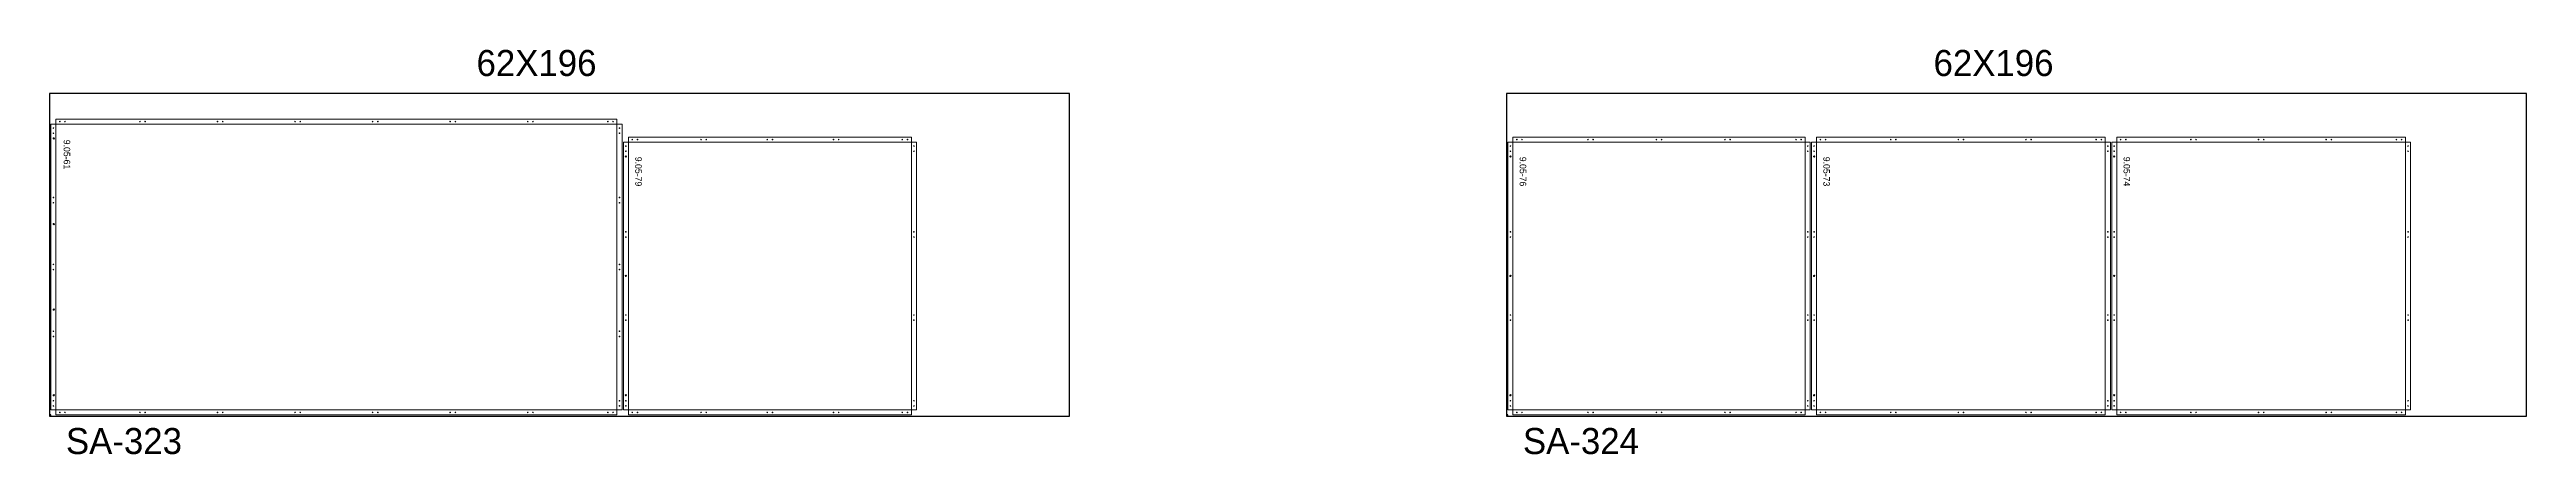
# Model space of a CAD drawing. Header units: inches. Extents: x 332 to 13969, y 521 to 599.
# Drawn here: x 11533.3 to 12009.3, y 521.7 to 599.4 of the extents above; entities that cross this region are included whole.
import ezdxf

# ---------------------------------------------------------------- set-up
doc = ezdxf.new("R2010")
doc.units = ezdxf.units.IN
doc.header["$MEASUREMENT"] = 0
for name, color, linetype, lineweight in [('ACM_Layer 1_Router Offset_Panel Cut', 1, 'Continuous', 9), ('ACM_Layer 3_Open Offset Countour_Route Lines', 4, 'Continuous', 9), ('ACM_Layer 4_Drill Centers_Rivet Holes', 3, 'Continuous', 9), ('ACM_Layer 5_Drill Centers_Weep Holes', 6, 'Continuous', 9)]:
    doc.layers.add(name, color=color, linetype=linetype, lineweight=lineweight)
doc.layers.add('ACM_Reference_Text', color=7, linetype='Continuous')
doc.styles.add('ER_Basic_SS', font='', dxfattribs={"height": 1.25})
doc.styles.get('ER_Basic_SS').set_extended_font_data('ER_Basic_SS')

# ---------------------------------------------------------------- blocks, each defined once
blk = doc.blocks.new('*U149')
for p, q in [((-97.75, -34.23), (-98, -34.23)), ((-97.75, -34.48), (-97.75, -34.23))]:
    blk.add_line(p, q)
blk.add_lwpolyline([(-98, -34.48), (98, -34.48), (98, 27.52), (-98, 27.52)], close=True)
at = {"insert": (-15.94, 35.85), "char_height": 5, "attachment_point": 1}
blk.add_mtext_dynamic_manual_height_columns('62X196', width=43.9641, gutter_width=1, heights=[0], dxfattribs=at)
blk = doc.blocks.new('*U150')
at = {"color": 0, "linetype": 'ByBlock', "lineweight": -2, "transparency": 16777216}
for p in [(5600, 0), (5880, 0)]:
    blk.add_blockref('*U149', p, dxfattribs=at)

msp = doc.modelspace()

# ---------------------------------------------------------------- linework, layer by layer
at = {"layer": 'ACM_Layer 1_Router Offset_Panel Cut'}
for points in [[(11642.37, 586.06), (11534.54, 586.06), (11534.54, 585.09), (11533.57, 585.09), (11533.57, 530.22), (11534.54, 530.22), (11534.54, 529.25), (11642.37, 529.25), (11642.37, 530.22), (11643.34, 530.22), (11643.34, 585.09), (11642.37, 585.09)], [(11643.59, 581.63), (11643.59, 530.22), (11644.56, 530.22), (11644.56, 529.25), (11698.95, 529.25), (11698.95, 530.22), (11699.91, 530.22), (11699.91, 581.63), (11698.95, 581.63), (11698.95, 582.6), (11644.56, 582.6), (11644.56, 581.63)], [(11813.57, 581.63), (11813.57, 530.22), (11814.54, 530.22), (11814.54, 529.25), (11870.7, 529.25), (11870.7, 530.22), (11871.67, 530.22), (11871.67, 581.63), (11870.7, 581.63), (11870.7, 582.6), (11814.54, 582.6), (11814.54, 581.63)], [(11871.92, 581.63), (11871.92, 530.22), (11872.89, 530.22), (11872.89, 529.25), (11928.39, 529.25), (11928.39, 530.22), (11929.36, 530.22), (11929.36, 581.63), (11928.39, 581.63), (11928.39, 582.6), (11872.89, 582.6), (11872.89, 581.63)], [(11929.61, 581.63), (11929.61, 530.22), (11930.58, 530.22), (11930.58, 529.25), (11986.08, 529.25), (11986.08, 530.22), (11987.05, 530.22), (11987.05, 581.63), (11986.08, 581.63), (11986.08, 582.6), (11930.58, 582.6), (11930.58, 581.63)]]:
    msp.add_lwpolyline(points, close=True, dxfattribs=at)
at = {"layer": 'ACM_Layer 3_Open Offset Countour_Route Lines'}
for p, q in [((11534.54, 586.06), (11534.54, 529.25)), ((11642.37, 586.06), (11642.37, 529.25)), ((11643.34, 585.09), (11533.57, 585.09)), ((11643.59, 581.63), (11699.91, 581.63)), ((11644.56, 582.6), (11644.56, 529.25)), ((11698.95, 582.6), (11698.95, 529.25)), ((11813.57, 581.63), (11871.67, 581.63)), ((11814.54, 582.6), (11814.54, 529.25)), ((11870.7, 582.6), (11870.7, 529.25)), ((11871.92, 581.63), (11929.36, 581.63)), ((11872.89, 582.6), (11872.89, 529.25)), ((11928.39, 582.6), (11928.39, 529.25)), ((11929.61, 581.63), (11987.05, 581.63)), ((11930.58, 582.6), (11930.58, 529.25)), ((11986.08, 582.6), (11986.08, 529.25)), ((11643.34, 530.22), (11533.57, 530.22)), ((11643.59, 530.22), (11699.91, 530.22)), ((11813.57, 530.22), (11871.67, 530.22)), ((11871.92, 530.22), (11929.36, 530.22)), ((11929.61, 530.22), (11987.05, 530.22))]:
    msp.add_line(p, q, dxfattribs=at)
at = {"layer": 'ACM_Layer 4_Drill Centers_Rivet Holes'}
for centre in [(11535.29, 585.58), (11536.29, 585.58), (11550.69, 585.58), (11551.69, 585.58), (11565.6, 585.58), (11566.6, 585.58), (11580.5, 585.58), (11581.5, 585.58), (11595.41, 585.58), (11596.41, 585.58), (11610.31, 585.58), (11611.31, 585.58), (11625.21, 585.58), (11626.21, 585.58), (11640.62, 585.58), (11641.62, 585.58), (11534.06, 584.34), (11534.06, 583.34), (11642.85, 584.34), (11642.85, 583.34), (11644.07, 580.88), (11645.31, 582.11), (11646.31, 582.11), (11658.53, 582.11), (11659.53, 582.11), (11671.25, 582.11), (11672.25, 582.11), (11683.97, 582.11), (11684.97, 582.11), (11697.2, 582.11), (11698.2, 582.11), (11699.43, 580.88), (11814.06, 580.88), (11815.29, 582.11), (11816.29, 582.11), (11828.96, 582.11), (11829.96, 582.11), (11842.12, 582.11), (11843.12, 582.11), (11855.29, 582.11), (11856.29, 582.11), (11868.95, 582.11), (11869.95, 582.11), (11871.19, 580.88), (11872.41, 580.88), (11873.64, 582.11), (11874.64, 582.11), (11887.14, 582.11), (11888.14, 582.11), (11900.14, 582.11), (11901.14, 582.11), (11913.14, 582.11), (11914.14, 582.11), (11926.64, 582.11), (11927.64, 582.11), (11928.88, 580.88), (11930.09, 580.88), (11931.33, 582.11), (11932.33, 582.11), (11944.83, 582.11), (11945.83, 582.11), (11957.83, 582.11), (11958.83, 582.11), (11970.83, 582.11), (11971.83, 582.11), (11984.33, 582.11), (11985.33, 582.11), (11986.56, 580.88), (11644.07, 579.88), (11699.43, 579.88), (11814.06, 579.88), (11871.19, 579.88), (11872.41, 579.88), (11928.88, 579.88), (11930.09, 579.88), (11986.56, 579.88), (11534.06, 571), (11534.06, 570), (11642.85, 571), (11642.85, 570), (11644.07, 564.41), (11644.07, 563.41), (11699.43, 564.41), (11699.43, 563.41), (11814.06, 564.41), (11814.06, 563.41), (11871.19, 564.41), (11871.19, 563.41), (11872.41, 564.41), (11872.41, 563.41), (11928.88, 564.41), (11928.88, 563.41), (11930.09, 564.41), (11930.09, 563.41), (11986.56, 564.41), (11986.56, 563.41), (11534.06, 558.15), (11534.06, 557.15), (11642.85, 558.15), (11642.85, 557.15), (11644.07, 548.44), (11644.07, 547.44), (11699.43, 548.44), (11699.43, 547.44), (11814.06, 548.44), (11814.06, 547.44), (11871.19, 548.44), (11871.19, 547.44), (11872.41, 548.44), (11872.41, 547.44), (11928.88, 548.44), (11928.88, 547.44), (11930.09, 548.44), (11930.09, 547.44), (11986.56, 548.44), (11986.56, 547.44), (11534.06, 545.31), (11534.06, 544.31), (11642.85, 545.31), (11642.85, 544.31), (11534.06, 531.97), (11534.06, 530.97), (11535.29, 529.73), (11536.29, 529.73), (11550.69, 529.73), (11551.69, 529.73), (11565.6, 529.73), (11566.6, 529.73), (11580.5, 529.73), (11581.5, 529.73), (11595.41, 529.73), (11596.41, 529.73), (11610.31, 529.73), (11611.31, 529.73), (11625.21, 529.73), (11626.21, 529.73), (11640.62, 529.73), (11641.62, 529.73), (11642.85, 531.97), (11642.85, 530.97), (11644.07, 531.97), (11644.07, 530.97), (11645.31, 529.73), (11646.31, 529.73), (11658.53, 529.73), (11659.53, 529.73), (11671.25, 529.73), (11672.25, 529.73), (11683.97, 529.73), (11684.97, 529.73), (11697.2, 529.73), (11698.2, 529.73), (11699.43, 531.97), (11699.43, 530.97), (11814.06, 531.97), (11814.06, 530.97), (11815.29, 529.73), (11816.29, 529.73), (11828.96, 529.73), (11829.96, 529.73), (11842.12, 529.73), (11843.12, 529.73), (11855.29, 529.73), (11856.29, 529.73), (11868.95, 529.73), (11869.95, 529.73), (11871.19, 531.97), (11871.19, 530.97), (11872.41, 531.97), (11872.41, 530.97), (11873.64, 529.73), (11874.64, 529.73), (11887.14, 529.73), (11888.14, 529.73), (11900.14, 529.73), (11901.14, 529.73), (11913.14, 529.73), (11914.14, 529.73), (11926.64, 529.73), (11927.64, 529.73), (11928.88, 531.97), (11928.88, 530.97), (11930.09, 531.97), (11930.09, 530.97), (11931.33, 529.73), (11932.33, 529.73), (11944.83, 529.73), (11945.83, 529.73), (11957.83, 529.73), (11958.83, 529.73), (11970.83, 529.73), (11971.83, 529.73), (11984.33, 529.73), (11985.33, 529.73), (11986.56, 531.97), (11986.56, 530.97)]:
    msp.add_circle(centre, 0.0625, dxfattribs=at)
at = {"layer": 'ACM_Layer 5_Drill Centers_Weep Holes'}
for centre in [(11534.12, 582.34), (11644.07, 578.88), (11814.06, 578.88), (11872.41, 578.88), (11930.09, 578.88), (11534.12, 565.9), (11644.07, 555.95), (11814.06, 555.95), (11872.41, 555.95), (11930.09, 555.95), (11534.12, 549.47), (11534.12, 533.03), (11644.07, 533.03), (11814.06, 533.03), (11872.41, 533.03), (11930.09, 533.03)]:
    msp.add_circle(centre, 0.125, dxfattribs=at)

# ---------------------------------------------------------------- block references
msp.add_blockref('*U150', (6031.32, 563.48))

# ---------------------------------------------------------------- texts
at = {"char_height": 5, "attachment_point": 1}
for s, insert in [('SA-323', (11536.47, 526.74)), ('SA-324', (11816.47, 526.74))]:
    msp.add_mtext_dynamic_manual_height_columns(s, width=43.9641, gutter_width=1, heights=[0], dxfattribs=dict(at, insert=insert))
at = {"layer": 'ACM_Reference_Text', "style": 'ER_Basic_SS'}
for s, p in [('9.05-61', (11536.04, 582.09)), ('9.05-79', (11645.87, 578.82)), ('9.05-76', (11815.85, 578.82)), ('9.05-73', (11874.2, 578.82)), ('9.05-74', (11931.89, 578.82))]:
    msp.add_text(s, height=1.25, rotation=270, dxfattribs=at).set_placement(p)

doc.saveas('drawing.dxf')
